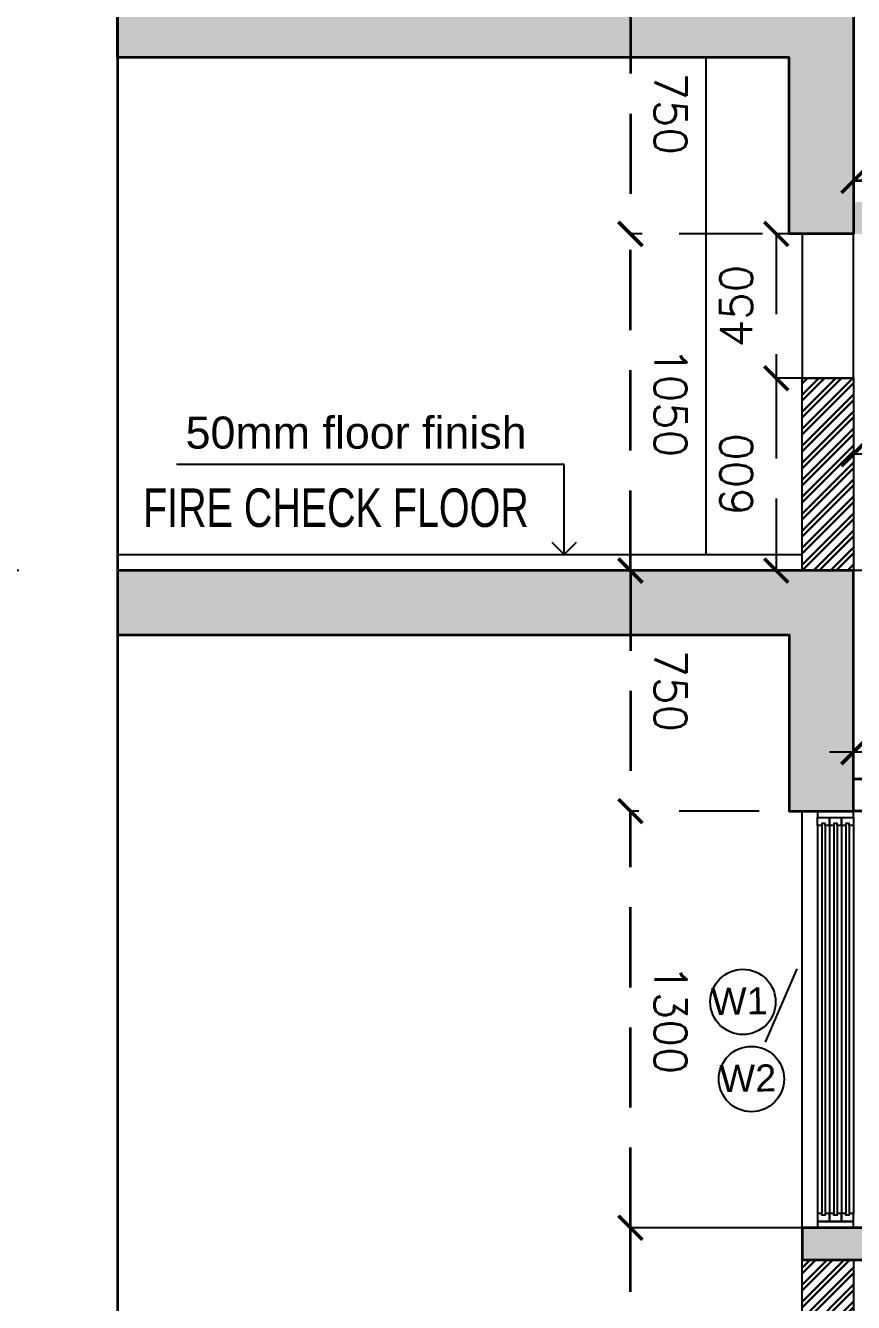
# Model space of a CAD drawing. Header units: millimetres. Extents: x 1066295 to 1300022, y -5734212 to -5454663.
# Drawn here: x 1190936 to 1193517, y -5492276 to -5488293 of the extents above; entities that cross this region are included whole.
import ezdxf
from ezdxf.enums import TextEntityAlignment as Align

# ---------------------------------------------------------------- set-up
doc = ezdxf.new("R2010")
doc.units = ezdxf.units.MM
doc.header["$LTSCALE"] = 1000
doc.header["$MEASUREMENT"] = 0
for name, pattern in [('AUDIT_D_120904163729-0', [0]), ('T9_PROFILE SECTIONS$0$HIDDEN', [0.375, 0.25, -0.125]), ('T9_PROFILE SECTIONS$0$HIDDEN2', [0.1875, 0.125, -0.0625]), ('T9_PROFILE SECTIONS$0$T10(T7 IS SIMILAR BUT MIRROR) - DIMENSION & TEXTING$0$HIDDEN', [0.375, 0.25, -0.125]), ('T9_PROFILE SECTIONS$0$T8_PROFILE SECTIONS$0$AUDIT_D_120904163729-0', [0]), ('T9_PROFILE SECTIONS$0$T8_PROFILE SECTIONS$0$HIDDEN', [0.375, 0.25, -0.125])]:
    doc.linetypes.add(name, pattern=pattern)
doc.layers.get('0').update_dxf_attribs({"linetype": 'AUDIT_D_120904163729-0'})
for name, color, linetype in [('T9_PROFILE SECTIONS$0$LEVEL', 7, 'Continuous'), ('T9_PROFILE SECTIONS$0$T10(T7 IS SIMILAR BUT MIRROR) - DIMENSION & TEXTING$0$A-DIMENSIONS', 2, 'T9_PROFILE SECTIONS$0$T10(T7 IS SIMILAR BUT MIRROR) - DIMENSION & TEXTING$0$HIDDEN'), ('T9_PROFILE SECTIONS$0$T8_PROFILE SECTIONS$0$a-ele', 8, 'Continuous'), ('T9_PROFILE SECTIONS$0$T8_PROFILE SECTIONS$0$a-wall', 6, 'Continuous'), ('T9_PROFILE SECTIONS$0$T8_PROFILE SECTIONS$0$a-window', 5, 'Continuous'), ('T9_PROFILE SECTIONS$0$T8_PROFILE SECTIONS$0$Elev 01', 8, 'Continuous'), ('T9_PROFILE SECTIONS$0$T8_PROFILE SECTIONS$0$F.F.L', 36, 'Continuous'), ('T9_PROFILE SECTIONS$0$T8_PROFILE SECTIONS$0$HATCH 150', 8, 'Continuous'), ('T9_PROFILE SECTIONS$0$T8_PROFILE SECTIONS$0$Leader', 2, 'T9_PROFILE SECTIONS$0$T8_PROFILE SECTIONS$0$AUDIT_D_120904163729-0'), ('T9_PROFILE SECTIONS$0$T8_PROFILE SECTIONS$0$TEXT ROOM', 7, 'Continuous'), ('T9_PROFILE SECTIONS$0$T8_PROFILE SECTIONS$0$TYPICAL UNITS$0$a-door-no', 104, 'Continuous')]:
    doc.layers.add(name, color=color, linetype=linetype)
for name, color, linetype, lineweight in [('T9_PROFILE SECTIONS$0$T8_PROFILE SECTIONS$0$A-DIMENSION', 2, 'Continuous', 35), ('T9_PROFILE SECTIONS$0$T8_PROFILE SECTIONS$0$A-SLAB', 3, 'Continuous', 35), ('T9_PROFILE SECTIONS$0$T8_PROFILE SECTIONS$0$a-Text', 4, 'Continuous', 0), ('T9_PROFILE SECTIONS$0$T8_PROFILE SECTIONS$0$NON-STRUCT -150', 230, 'Continuous', 30), ('T9_PROFILE SECTIONS$0$T8_PROFILE SECTIONS$0$R0-18-10-2014-T1-1st Podium Floor Plan$0$Text', 7, 'Continuous', 0)]:
    doc.layers.add(name, color=color, linetype=linetype, lineweight=lineweight)
doc.styles.add('T9_PROFILE SECTIONS$0$Romans 1', font='romans.shx', dxfattribs={"height": 100})
doc.styles.add('T9_PROFILE SECTIONS$0$T8_PROFILE SECTIONS$0$ARIAL ARROW', font='arial.ttf')
doc.styles.add('T9_PROFILE SECTIONS$0$T8_PROFILE SECTIONS$0$Romans 1', font='romans.shx', dxfattribs={"height": 100})
doc.styles.add('T9_PROFILE SECTIONS$0$T8_PROFILE SECTIONS$0$RSP_TXT 500', font='swisscl.ttf', dxfattribs={"height": 250})
doc.styles.add('T9_PROFILE SECTIONS$0$T8_PROFILE SECTIONS$0$TYPICAL UNITS$0$LODHA STANDERD', font='sanss___.ttf')
doc.dimstyles.new('T9_PROFILE SECTIONS$0$ALPINE S', dxfattribs={"dimscale": 0, "dimtxt": 100, "dimasz": 75, "dimexe": 0, "dimexo": 0, "dimgap": 75, "dimtad": 1, "dimdec": 0, "dimzin": 0, "dimdsep": 46, "dimtxsty": 'T9_PROFILE SECTIONS$0$Romans 1', "dimblk": 'T9_PROFILE SECTIONS$0$_ArchTick', "dimcen": 0.09, "dimclrd": 256, "dimclre": 256, "dimclrt": 7, "dimadec": 0, "dimazin": 0, "dimtfac": 1, "dimtdec": 0, "dimtofl": 0, "dimtmove": 1, "dimatfit": 0, "dimldrblk": 'T9_PROFILE SECTIONS$0$_Open90', "dimfxl": 1, "dimtolj": 1, "dimtzin": 0, "dimarcsym": 0})
doc.dimstyles.new('T9_PROFILE SECTIONS$0$T8_PROFILE SECTIONS$0$ALPINE S', dxfattribs={"dimscale": 0, "dimtxt": 100, "dimasz": 75, "dimexe": 0, "dimexo": 0, "dimgap": 75, "dimtad": 1, "dimdec": 0, "dimzin": 0, "dimdsep": 46, "dimtxsty": 'T9_PROFILE SECTIONS$0$T8_PROFILE SECTIONS$0$Romans 1', "dimblk": 'T9_PROFILE SECTIONS$0$T8_PROFILE SECTIONS$0$_ArchTick', "dimcen": 0.09, "dimclrd": 256, "dimclre": 256, "dimclrt": 7, "dimadec": 0, "dimazin": 0, "dimtfac": 1, "dimtdec": 0, "dimtofl": 0, "dimtmove": 1, "dimatfit": 0, "dimldrblk": 'T9_PROFILE SECTIONS$0$T8_PROFILE SECTIONS$0$_Open90', "dimfxl": 1, "dimtolj": 1, "dimtzin": 0, "dimarcsym": 0})

# ---------------------------------------------------------------- blocks, each defined once
blk = doc.blocks.new('T9_PROFILE SECTIONS$0$T8_PROFILE SECTIONS$0$_ArchTick')
at = {"color": 0, "linetype": 'ByBlock', "const_width": 0.15}
blk.add_lwpolyline([(-0.5, -0.5), (0.5, 0.5)], dxfattribs=at)
blk = doc.blocks.new('*D665')
at = {"layer": 'T9_PROFILE SECTIONS$0$T8_PROFILE SECTIONS$0$A-DIMENSION', "linetype": 'T9_PROFILE SECTIONS$0$T8_PROFILE SECTIONS$0$HIDDEN', "lineweight": -2, "transparency": 16777216}
for p, q in [((-27769.3, 275611.7), (-28171.1, 275611.7)), ((-27635.6, 274661.7), (-28171.1, 274661.7))]:
    blk.add_line(p, q, dxfattribs=at)
at = {"layer": 'T9_PROFILE SECTIONS$0$T8_PROFILE SECTIONS$0$A-DIMENSION', "linetype": 'T9_PROFILE SECTIONS$0$T8_PROFILE SECTIONS$0$HIDDEN', "transparency": 16777216}
blk.add_line((-28171.1, 274661.7), (-28171.1, 275611.7), dxfattribs=at)
at = {"layer": 'T9_PROFILE SECTIONS$0$T8_PROFILE SECTIONS$0$A-DIMENSION', "linetype": 'ByBlock', "transparency": 16777216, "xscale": 75, "yscale": 75, "zscale": 75}
for p, rotation in [((-28171.1, 275611.7), 90), ((-28171.1, 274661.7), 270)]:
    blk.add_blockref('T9_PROFILE SECTIONS$0$T8_PROFILE SECTIONS$0$_ArchTick', p, dxfattribs=dict(at, rotation=rotation))
at = {"layer": 'T9_PROFILE SECTIONS$0$T8_PROFILE SECTIONS$0$A-DIMENSION', "color": 7, "linetype": 'ByBlock', "transparency": 16777216, "insert": (-28046.1, 275136.7), "char_height": 100, "attachment_point": 5, "rotation": 270, "style": 'T9_PROFILE SECTIONS$0$T8_PROFILE SECTIONS$0$Romans 1'}
blk.add_mtext('\\A1;950', dxfattribs=at)
blk = doc.blocks.new('T9_PROFILE SECTIONS$0$T8_PROFILE SECTIONS$0$_Open90')
at = {"color": 0, "linetype": 'ByBlock', "lineweight": -2}
for p, q in [((0, 0), (-1, 0)), ((-0.5, 0.5), (0, 0)), ((0, 0), (-0.5, -0.5))]:
    blk.add_line(p, q, dxfattribs=at)
blk = doc.blocks.new('*D666')
at = {"layer": 'T9_PROFILE SECTIONS$0$T8_PROFILE SECTIONS$0$A-DIMENSION', "linetype": 'T9_PROFILE SECTIONS$0$T8_PROFILE SECTIONS$0$HIDDEN', "lineweight": -2, "transparency": 16777216}
for p, q in [((-27769.3, 276911.7), (-28171.1, 276911.7)), ((-27635.5, 275611.7), (-28171.1, 275611.7))]:
    blk.add_line(p, q, dxfattribs=at)
at = {"layer": 'T9_PROFILE SECTIONS$0$T8_PROFILE SECTIONS$0$A-DIMENSION', "linetype": 'T9_PROFILE SECTIONS$0$T8_PROFILE SECTIONS$0$HIDDEN', "transparency": 16777216}
blk.add_line((-28171.1, 275611.7), (-28171.1, 276911.7), dxfattribs=at)
at = {"layer": 'T9_PROFILE SECTIONS$0$T8_PROFILE SECTIONS$0$A-DIMENSION', "linetype": 'ByBlock', "transparency": 16777216, "xscale": 75, "yscale": 75, "zscale": 75}
for p, rotation in [((-28171.1, 276911.7), 90), ((-28171.1, 275611.7), 270)]:
    blk.add_blockref('T9_PROFILE SECTIONS$0$T8_PROFILE SECTIONS$0$_ArchTick', p, dxfattribs=dict(at, rotation=rotation))
at = {"layer": 'T9_PROFILE SECTIONS$0$T8_PROFILE SECTIONS$0$A-DIMENSION', "color": 7, "linetype": 'ByBlock', "transparency": 16777216, "insert": (-28046.1, 276261.7), "char_height": 100, "attachment_point": 5, "rotation": 270, "style": 'T9_PROFILE SECTIONS$0$T8_PROFILE SECTIONS$0$Romans 1'}
blk.add_mtext('\\A1;1300', dxfattribs=at)
blk = doc.blocks.new('*D667')
at = {"layer": 'T9_PROFILE SECTIONS$0$T8_PROFILE SECTIONS$0$A-DIMENSION', "linetype": 'T9_PROFILE SECTIONS$0$T8_PROFILE SECTIONS$0$HIDDEN', "lineweight": -2, "transparency": 16777216}
for p, q in [((-27769.3, 274661.7), (-28171.1, 274661.7)), ((-27769.3, 273911.7), (-28171.1, 273911.7))]:
    blk.add_line(p, q, dxfattribs=at)
at = {"layer": 'T9_PROFILE SECTIONS$0$T8_PROFILE SECTIONS$0$A-DIMENSION', "linetype": 'T9_PROFILE SECTIONS$0$T8_PROFILE SECTIONS$0$HIDDEN', "transparency": 16777216}
blk.add_line((-28171.1, 274661.7), (-28171.1, 273911.7), dxfattribs=at)
at = {"layer": 'T9_PROFILE SECTIONS$0$T8_PROFILE SECTIONS$0$A-DIMENSION', "linetype": 'ByBlock', "transparency": 16777216, "xscale": 75, "yscale": 75, "zscale": 75}
for p, rotation in [((-28171.1, 274661.7), 90), ((-28171.1, 273911.7), 270)]:
    blk.add_blockref('T9_PROFILE SECTIONS$0$T8_PROFILE SECTIONS$0$_ArchTick', p, dxfattribs=dict(at, rotation=rotation))
at = {"layer": 'T9_PROFILE SECTIONS$0$T8_PROFILE SECTIONS$0$A-DIMENSION', "color": 7, "linetype": 'ByBlock', "transparency": 16777216, "insert": (-28046.1, 274286.7), "char_height": 100, "attachment_point": 5, "rotation": 270, "style": 'T9_PROFILE SECTIONS$0$T8_PROFILE SECTIONS$0$Romans 1'}
blk.add_mtext('\\A1;750', dxfattribs=at)
blk = doc.blocks.new('T9_PROFILE SECTIONS$0$T8_PROFILE SECTIONS$0$TYPICAL UNITS$0$B-flat-33')
at = {"layer": 'T9_PROFILE SECTIONS$0$T8_PROFILE SECTIONS$0$TYPICAL UNITS$0$a-door-no'}
blk.add_ellipse((14107.6, 1401.5), major_axis=(0, -181), ratio=0.999989, dxfattribs=at)
at = {"layer": 'T9_PROFILE SECTIONS$0$T8_PROFILE SECTIONS$0$TYPICAL UNITS$0$a-door-no', "style": 'T9_PROFILE SECTIONS$0$T8_PROFILE SECTIONS$0$TYPICAL UNITS$0$LODHA STANDERD', "oblique": 0.00002, "width": 0.999989}
blk.add_attdef('OP1', text='', height=150, rotation=0.75922, dxfattribs=at).set_placement((14117, 1331.6), align=Align.CENTER)
blk = doc.blocks.new('*D668')
at = {"layer": 'T9_PROFILE SECTIONS$0$T8_PROFILE SECTIONS$0$A-DIMENSION', "linetype": 'T9_PROFILE SECTIONS$0$T8_PROFILE SECTIONS$0$HIDDEN', "lineweight": -2, "transparency": 16777216}
for p, q in [((-27475.5, 274011.7), (-27475.5, 274077.2)), ((-27275.5, 274011.7), (-27275.5, 274077.2))]:
    blk.add_line(p, q, dxfattribs=at)
at = {"layer": 'T9_PROFILE SECTIONS$0$T8_PROFILE SECTIONS$0$A-DIMENSION', "linetype": 'T9_PROFILE SECTIONS$0$T8_PROFILE SECTIONS$0$HIDDEN', "transparency": 16777216}
blk.add_line((-27275.5, 274077.2), (-27475.5, 274077.2), dxfattribs=at)
at = {"layer": 'T9_PROFILE SECTIONS$0$T8_PROFILE SECTIONS$0$A-DIMENSION', "linetype": 'ByBlock', "transparency": 16777216, "xscale": 75, "yscale": 75, "zscale": 75, "rotation": 180}
blk.add_blockref('T9_PROFILE SECTIONS$0$T8_PROFILE SECTIONS$0$_ArchTick', (-27475.5, 274077.2), dxfattribs=at)
at = {"layer": 'T9_PROFILE SECTIONS$0$T8_PROFILE SECTIONS$0$A-DIMENSION', "linetype": 'ByBlock', "transparency": 16777216, "xscale": 75, "yscale": 75, "zscale": 75}
blk.add_blockref('T9_PROFILE SECTIONS$0$T8_PROFILE SECTIONS$0$_ArchTick', (-27275.5, 274077.2), dxfattribs=at)
at = {"layer": 'T9_PROFILE SECTIONS$0$T8_PROFILE SECTIONS$0$A-DIMENSION', "color": 7, "linetype": 'ByBlock', "transparency": 16777216, "insert": (-27329.6, 274136.7), "char_height": 100, "attachment_point": 5, "style": 'T9_PROFILE SECTIONS$0$T8_PROFILE SECTIONS$0$Romans 1'}
blk.add_mtext('\\A1;200', dxfattribs=at)
blk = doc.blocks.new('*D670')
at = {"layer": 'T9_PROFILE SECTIONS$0$T8_PROFILE SECTIONS$0$A-DIMENSION', "linetype": 'T9_PROFILE SECTIONS$0$T8_PROFILE SECTIONS$0$HIDDEN', "lineweight": -2, "transparency": 16777216}
for p, q in [((-27475.5, 275511.7), (-27475.5, 275309.8)), ((-27275.5, 275511.7), (-27275.5, 275309.8))]:
    blk.add_line(p, q, dxfattribs=at)
at = {"layer": 'T9_PROFILE SECTIONS$0$T8_PROFILE SECTIONS$0$A-DIMENSION', "linetype": 'T9_PROFILE SECTIONS$0$T8_PROFILE SECTIONS$0$HIDDEN', "transparency": 16777216}
blk.add_line((-27275.5, 275309.8), (-27475.5, 275309.8), dxfattribs=at)
at = {"layer": 'T9_PROFILE SECTIONS$0$T8_PROFILE SECTIONS$0$A-DIMENSION', "linetype": 'ByBlock', "transparency": 16777216, "xscale": 75, "yscale": 75, "zscale": 75, "rotation": 180}
blk.add_blockref('T9_PROFILE SECTIONS$0$T8_PROFILE SECTIONS$0$_ArchTick', (-27475.5, 275309.8), dxfattribs=at)
at = {"layer": 'T9_PROFILE SECTIONS$0$T8_PROFILE SECTIONS$0$A-DIMENSION', "linetype": 'ByBlock', "transparency": 16777216, "xscale": 75, "yscale": 75, "zscale": 75}
blk.add_blockref('T9_PROFILE SECTIONS$0$T8_PROFILE SECTIONS$0$_ArchTick', (-27275.5, 275309.8), dxfattribs=at)
at = {"layer": 'T9_PROFILE SECTIONS$0$T8_PROFILE SECTIONS$0$A-DIMENSION', "color": 7, "linetype": 'ByBlock', "transparency": 16777216, "insert": (-27307.9, 275372.5), "char_height": 100, "attachment_point": 5, "style": 'T9_PROFILE SECTIONS$0$T8_PROFILE SECTIONS$0$Romans 1'}
blk.add_mtext('\\A1;200', dxfattribs=at)
blk = doc.blocks.new('*D731')
at = {"layer": 'T9_PROFILE SECTIONS$0$T8_PROFILE SECTIONS$0$A-DIMENSION', "linetype": 'T9_PROFILE SECTIONS$0$T8_PROFILE SECTIONS$0$HIDDEN', "lineweight": -2, "transparency": 16777216}
for p, q in [((1194968.9, -5487595.1), (1194567.1, -5487595.1)), ((1194968.9, -5488345.1), (1194567.1, -5488345.1))]:
    blk.add_line(p, q, dxfattribs=at)
at = {"layer": 'T9_PROFILE SECTIONS$0$T8_PROFILE SECTIONS$0$A-DIMENSION', "linetype": 'T9_PROFILE SECTIONS$0$T8_PROFILE SECTIONS$0$HIDDEN', "transparency": 16777216}
blk.add_line((1194567.1, -5487595.1), (1194567.1, -5488345.1), dxfattribs=at)
at = {"layer": 'T9_PROFILE SECTIONS$0$T8_PROFILE SECTIONS$0$A-DIMENSION', "linetype": 'ByBlock', "transparency": 16777216, "xscale": 75, "yscale": 75, "zscale": 75}
for p, rotation in [((1194567.1, -5487595.1), 89.99999999999997), ((1194567.1, -5488345.1), 270)]:
    blk.add_blockref('T9_PROFILE SECTIONS$0$T8_PROFILE SECTIONS$0$_ArchTick', p, dxfattribs=dict(at, rotation=rotation))
at = {"layer": 'T9_PROFILE SECTIONS$0$T8_PROFILE SECTIONS$0$A-DIMENSION', "color": 7, "linetype": 'ByBlock', "transparency": 16777216, "insert": (1194692.1, -5487970.1), "char_height": 100, "attachment_point": 5, "rotation": 270, "style": 'T9_PROFILE SECTIONS$0$T8_PROFILE SECTIONS$0$Romans 1'}
blk.add_mtext('\\A1;750', dxfattribs=at)
blk = doc.blocks.new('*D732')
at = {"layer": 'T9_PROFILE SECTIONS$0$T8_PROFILE SECTIONS$0$A-DIMENSION', "linetype": 'T9_PROFILE SECTIONS$0$T8_PROFILE SECTIONS$0$HIDDEN', "lineweight": -2, "transparency": 16777216}
for p, q in [((1194978.6, -5486545.1), (1194567.1, -5486545.1)), ((1194968.9, -5487595.1), (1194567.1, -5487595.1))]:
    blk.add_line(p, q, dxfattribs=at)
at = {"layer": 'T9_PROFILE SECTIONS$0$T8_PROFILE SECTIONS$0$A-DIMENSION', "linetype": 'T9_PROFILE SECTIONS$0$T8_PROFILE SECTIONS$0$HIDDEN', "transparency": 16777216}
blk.add_line((1194567.1, -5487595.1), (1194567.1, -5486545.1), dxfattribs=at)
at = {"layer": 'T9_PROFILE SECTIONS$0$T8_PROFILE SECTIONS$0$A-DIMENSION', "linetype": 'ByBlock', "transparency": 16777216, "xscale": 75, "yscale": 75, "zscale": 75}
for p, rotation in [((1194567.1, -5486545.1), 89.99999999999997), ((1194567.1, -5487595.1), 270)]:
    blk.add_blockref('T9_PROFILE SECTIONS$0$T8_PROFILE SECTIONS$0$_ArchTick', p, dxfattribs=dict(at, rotation=rotation))
at = {"layer": 'T9_PROFILE SECTIONS$0$T8_PROFILE SECTIONS$0$A-DIMENSION', "color": 7, "linetype": 'ByBlock', "transparency": 16777216, "insert": (1194692.1, -5487070.1), "char_height": 100, "attachment_point": 5, "rotation": 270, "style": 'T9_PROFILE SECTIONS$0$T8_PROFILE SECTIONS$0$Romans 1'}
blk.add_mtext('\\A1;1050', dxfattribs=at)
blk = doc.blocks.new('T9_PROFILE SECTIONS$0$_ArchTick')
at = {"color": 0, "linetype": 'ByBlock', "const_width": 0.15}
blk.add_lwpolyline([(-0.5, -0.5), (0.5, 0.5)], dxfattribs=at)
blk = doc.blocks.new('*D733')
at = {"layer": 'T9_PROFILE SECTIONS$0$T10(T7 IS SIMILAR BUT MIRROR) - DIMENSION & TEXTING$0$A-DIMENSIONS', "linetype": 'T9_PROFILE SECTIONS$0$HIDDEN', "lineweight": -2, "transparency": 16777216}
for p, q in [((1195262.7, -5486995.1), (1195022, -5486995.1)), ((1195262.7, -5487595.1), (1195022, -5487595.1))]:
    blk.add_line(p, q, dxfattribs=at)
at = {"layer": 'T9_PROFILE SECTIONS$0$T10(T7 IS SIMILAR BUT MIRROR) - DIMENSION & TEXTING$0$A-DIMENSIONS', "lineweight": -2, "transparency": 16777216}
blk.add_line((1195022, -5486995.1), (1195022, -5487595.1), dxfattribs=at)
at = {"layer": 'T9_PROFILE SECTIONS$0$T10(T7 IS SIMILAR BUT MIRROR) - DIMENSION & TEXTING$0$A-DIMENSIONS', "linetype": 'ByBlock', "lineweight": -2, "transparency": 16777216, "xscale": 75, "yscale": 75, "zscale": 75}
for p, rotation in [((1195022, -5486995.1), 90), ((1195022, -5487595.1), 270)]:
    blk.add_blockref('T9_PROFILE SECTIONS$0$_ArchTick', p, dxfattribs=dict(at, rotation=rotation))
at = {"layer": 'T9_PROFILE SECTIONS$0$T10(T7 IS SIMILAR BUT MIRROR) - DIMENSION & TEXTING$0$A-DIMENSIONS', "color": 7, "linetype": 'ByBlock', "transparency": 16777216, "insert": (1194897, -5487295.1), "char_height": 100, "attachment_point": 5, "rotation": 90, "style": 'T9_PROFILE SECTIONS$0$Romans 1', "bg_fill": 3, "box_fill_scale": 1.25, "bg_fill_color": 256, "bg_fill_true_color": 13158600, "bg_fill_transparency": 0}
blk.add_mtext('\\A1;600', dxfattribs=at)
blk = doc.blocks.new('T9_PROFILE SECTIONS$0$_Open90')
at = {"color": 0, "linetype": 'ByBlock', "lineweight": -2}
for p, q in [((0, 0), (-1, 0)), ((-0.5, 0.5), (0, 0)), ((0, 0), (-0.5, -0.5))]:
    blk.add_line(p, q, dxfattribs=at)
blk = doc.blocks.new('*D734')
at = {"layer": 'T9_PROFILE SECTIONS$0$T10(T7 IS SIMILAR BUT MIRROR) - DIMENSION & TEXTING$0$A-DIMENSIONS', "linetype": 'T9_PROFILE SECTIONS$0$HIDDEN', "lineweight": -2, "transparency": 16777216}
for p, q in [((1195102.7, -5486545.1), (1195022, -5486545.1)), ((1195102.7, -5486995.1), (1195022, -5486995.1))]:
    blk.add_line(p, q, dxfattribs=at)
at = {"layer": 'T9_PROFILE SECTIONS$0$T10(T7 IS SIMILAR BUT MIRROR) - DIMENSION & TEXTING$0$A-DIMENSIONS', "lineweight": -2, "transparency": 16777216}
blk.add_line((1195022, -5486545.1), (1195022, -5486995.1), dxfattribs=at)
at = {"layer": 'T9_PROFILE SECTIONS$0$T10(T7 IS SIMILAR BUT MIRROR) - DIMENSION & TEXTING$0$A-DIMENSIONS', "linetype": 'ByBlock', "lineweight": -2, "transparency": 16777216, "xscale": 75, "yscale": 75, "zscale": 75}
for p, rotation in [((1195022, -5486545.1), 90), ((1195022, -5486995.1), 270)]:
    blk.add_blockref('T9_PROFILE SECTIONS$0$_ArchTick', p, dxfattribs=dict(at, rotation=rotation))
at = {"layer": 'T9_PROFILE SECTIONS$0$T10(T7 IS SIMILAR BUT MIRROR) - DIMENSION & TEXTING$0$A-DIMENSIONS', "color": 7, "linetype": 'ByBlock', "transparency": 16777216, "insert": (1194897, -5486770.1), "char_height": 100, "attachment_point": 5, "rotation": 90, "style": 'T9_PROFILE SECTIONS$0$Romans 1', "bg_fill": 3, "box_fill_scale": 1.25, "bg_fill_color": 256, "bg_fill_true_color": 13158600, "bg_fill_transparency": 0}
blk.add_mtext('\\A1;450', dxfattribs=at)
blk = doc.blocks.new('*D735')
at = {"layer": 'T9_PROFILE SECTIONS$0$T10(T7 IS SIMILAR BUT MIRROR) - DIMENSION & TEXTING$0$A-DIMENSIONS', "linetype": 'T9_PROFILE SECTIONS$0$HIDDEN', "lineweight": -2, "transparency": 16777216}
for p, q in [((1195262.7, -5486995.1), (1195262.7, -5487231.7)), ((1195462.7, -5486995.1), (1195462.7, -5487231.7))]:
    blk.add_line(p, q, dxfattribs=at)
at = {"layer": 'T9_PROFILE SECTIONS$0$T10(T7 IS SIMILAR BUT MIRROR) - DIMENSION & TEXTING$0$A-DIMENSIONS', "lineweight": -2, "transparency": 16777216}
for p, q in [((1195462.7, -5487231.7), (1195262.7, -5487231.7)), ((1195362.7, -5487231.7), (1195366.5, -5487494.2)), ((1195366.5, -5487494.2), (1195773.6, -5487494.2))]:
    blk.add_line(p, q, dxfattribs=at)
at = {"layer": 'T9_PROFILE SECTIONS$0$T10(T7 IS SIMILAR BUT MIRROR) - DIMENSION & TEXTING$0$A-DIMENSIONS', "linetype": 'ByBlock', "lineweight": -2, "transparency": 16777216, "xscale": 75, "yscale": 75, "zscale": 75, "rotation": 180}
blk.add_blockref('T9_PROFILE SECTIONS$0$_ArchTick', (1195262.7, -5487231.7), dxfattribs=at)
at = {"layer": 'T9_PROFILE SECTIONS$0$T10(T7 IS SIMILAR BUT MIRROR) - DIMENSION & TEXTING$0$A-DIMENSIONS', "color": 7, "linetype": 'ByBlock', "transparency": 16777216, "insert": (1195570, -5487369.2), "char_height": 100, "attachment_point": 5, "style": 'T9_PROFILE SECTIONS$0$Romans 1', "bg_fill": 3, "box_fill_scale": 1.25, "bg_fill_color": 256, "bg_fill_true_color": 13158600, "bg_fill_transparency": 0}
blk.add_mtext('\\A1;200', dxfattribs=at)
at = {"layer": 'T9_PROFILE SECTIONS$0$T10(T7 IS SIMILAR BUT MIRROR) - DIMENSION & TEXTING$0$A-DIMENSIONS', "linetype": 'ByBlock', "lineweight": -2, "transparency": 16777216, "xscale": 75, "yscale": 75, "zscale": 75}
blk.add_blockref('T9_PROFILE SECTIONS$0$_ArchTick', (1195462.7, -5487231.7), dxfattribs=at)
blk = doc.blocks.new('*D737')
at = {"layer": 'T9_PROFILE SECTIONS$0$T10(T7 IS SIMILAR BUT MIRROR) - DIMENSION & TEXTING$0$A-DIMENSIONS', "lineweight": -2, "transparency": 16777216}
for p, q in [((1195362.7, -5488161.2), (1195411.5, -5487998.7)), ((1195411.5, -5487998.7), (1195818.6, -5487998.7)), ((1195262.7, -5488161.2), (1195187.7, -5488161.2)), ((1195462.7, -5488161.2), (1195262.7, -5488161.2)), ((1195462.7, -5488161.2), (1195537.7, -5488161.2))]:
    blk.add_line(p, q, dxfattribs=at)
at = {"layer": 'T9_PROFILE SECTIONS$0$T10(T7 IS SIMILAR BUT MIRROR) - DIMENSION & TEXTING$0$A-DIMENSIONS', "linetype": 'T9_PROFILE SECTIONS$0$HIDDEN', "lineweight": -2, "transparency": 16777216}
for p, q in [((1195262.7, -5488245.1), (1195262.7, -5488161.2)), ((1195462.7, -5488245.1), (1195462.7, -5488161.2))]:
    blk.add_line(p, q, dxfattribs=at)
at = {"layer": 'T9_PROFILE SECTIONS$0$T10(T7 IS SIMILAR BUT MIRROR) - DIMENSION & TEXTING$0$A-DIMENSIONS', "linetype": 'ByBlock', "lineweight": -2, "transparency": 16777216, "xscale": 75, "yscale": 75, "zscale": 75}
blk.add_blockref('T9_PROFILE SECTIONS$0$_ArchTick', (1195262.7, -5488161.2), dxfattribs=at)
at = {"layer": 'T9_PROFILE SECTIONS$0$T10(T7 IS SIMILAR BUT MIRROR) - DIMENSION & TEXTING$0$A-DIMENSIONS', "linetype": 'ByBlock', "lineweight": -2, "transparency": 16777216, "xscale": 75, "yscale": 75, "zscale": 75, "rotation": 180}
blk.add_blockref('T9_PROFILE SECTIONS$0$_ArchTick', (1195462.7, -5488161.2), dxfattribs=at)
at = {"layer": 'T9_PROFILE SECTIONS$0$T10(T7 IS SIMILAR BUT MIRROR) - DIMENSION & TEXTING$0$A-DIMENSIONS', "color": 7, "linetype": 'ByBlock', "transparency": 16777216, "insert": (1195615, -5487873.7), "char_height": 100, "attachment_point": 5, "style": 'T9_PROFILE SECTIONS$0$Romans 1', "bg_fill": 3, "box_fill_scale": 1.25, "bg_fill_color": 256, "bg_fill_true_color": 13158600, "bg_fill_transparency": 0}
blk.add_mtext('\\A1;200', dxfattribs=at)
blk = doc.blocks.new('T9_PROFILE SECTIONS$0$T8_PROFILE SECTIONS$0$RG')
at = {"layer": 'T9_PROFILE SECTIONS$0$T8_PROFILE SECTIONS$0$HATCH 150'}
h = blk.add_hatch(dxfattribs=at)
h.set_pattern_fill('ACET-2D-AR-SAND', color=8, scale=10, angle=360)
h.set_pattern_definition([(37.5, (-5699349.478, -1166803.166), (-9.539291593, 12.431846842), [0, -15.2, 0, -17, 0, -16.25]), (7.5, (-5699349.478, -1166803.166), (-3.35060735, 25.45038959), [0, -8.2, 0, -13.7, 0, -5.25]), (327.5, (-5699361.778, -1166803.166), (9.01588743, 14.15210846), [0, -5, 0, -18, 0, -23.5]), (317.5, (-5699361.778, -1166803.166), (18.09230576, 19.74428708), [0, -2.5, 0, -11.8, 0, -13.5])])
h.paths.add_polyline_path([(-27275.5, 275611.7), (-27635.6, 275611.7), (-27635.6, 275511.7), (-27275.5, 275511.7)])
h.paths.add_polyline_path([(-27475.5, 274011.7), (-27275.5, 274011.7), (-27275.5, 273911.7), (-27475.5, 273911.7)])
h = blk.add_hatch(color=8, dxfattribs=at)
h.dxf.hatch_style = 1
h.paths.add_polyline_path([(-29770.4, 274661.7), (-27475.5, 274661.8), (-27475.5, 273911.7), (-27675.5, 273911.7), (-27675.5, 274461.7), (-29770.4, 274461.7)])
at = {"layer": 'T9_PROFILE SECTIONS$0$T8_PROFILE SECTIONS$0$NON-STRUCT -150'}
h = blk.add_hatch(dxfattribs=at)
h.set_pattern_fill('ACET-2D-ANSI32', color=8, scale=100, angle=360)
h.set_pattern_definition([(45, (-5699349.478, -1166803.166), (-26.5165043, 26.5165043), []), (45, (-5699331.8, -1166803.166), (-26.5165043, 26.5165043), [])])
h.paths.add_polyline_path([(-27475.5, 274661.8), (-27635.6, 274661.8), (-27635.6, 275511.7), (-27475.5, 275511.7)])
at = {"layer": 'T9_PROFILE SECTIONS$0$T8_PROFILE SECTIONS$0$a-ele'}
blk.add_lwpolyline([(-27635.7, 275611.7), (-27635.7, 276911.7)], dxfattribs=at)
at = {"layer": 'T9_PROFILE SECTIONS$0$T8_PROFILE SECTIONS$0$A-SLAB', "linetype": 'ByBlock'}
for points in [[(-27275.5, 275611.7), (-27635.6, 275611.7), (-27635.6, 275511.7), (-27275.5, 275511.7)], [(-29770.4, 274661.7), (-27475.5, 274661.8), (-27475.5, 273911.7), (-27675.5, 273911.7), (-27675.5, 274461.7), (-29770.4, 274461.7)]]:
    blk.add_lwpolyline(points, close=True, dxfattribs=at)
at = {"layer": 'T9_PROFILE SECTIONS$0$T8_PROFILE SECTIONS$0$a-wall', "linetype": 'ByBlock'}
blk.add_lwpolyline([(-27475.5, 274661.8), (-27635.6, 274661.8), (-27635.6, 275511.7), (-27475.5, 275511.7)], close=True, dxfattribs=at)
at = {"layer": 'T9_PROFILE SECTIONS$0$T8_PROFILE SECTIONS$0$a-window', "color": 1}
for p, q in [((-27588.1, 276866.7), (-27588.1, 275656.7)), ((-27550.6, 276866.7), (-27550.6, 275656.7)), ((-27550.6, 276866.7), (-27550.6, 275656.7)), ((-27513.1, 276866.7), (-27513.1, 275656.7))]:
    blk.add_line(p, q, dxfattribs=at)
at = {"layer": 'T9_PROFILE SECTIONS$0$T8_PROFILE SECTIONS$0$a-window', "color": 5}
for p, q in [((-27573.9, 276866.7), (-27573.9, 275656.7)), ((-27563.9, 276866.7), (-27563.9, 275656.7)), ((-27536.4, 276866.7), (-27536.4, 275656.7)), ((-27526.4, 276866.7), (-27526.4, 275656.7))]:
    blk.add_line(p, q, dxfattribs=at)
at = {"layer": 'T9_PROFILE SECTIONS$0$T8_PROFILE SECTIONS$0$a-window', "color": 250}
for p, q in [((-27498.9, 276866.7), (-27498.9, 275656.7)), ((-27488.9, 276866.7), (-27488.9, 275656.7)), ((-27475.6, 276866.7), (-27475.6, 275656.7))]:
    blk.add_line(p, q, dxfattribs=at)
at = {"layer": 'T9_PROFILE SECTIONS$0$T8_PROFILE SECTIONS$0$a-window', "color": 4}
for points in [[(-27475.6, 276891.7), (-27475.6, 276911.7), (-27588.1, 276911.7), (-27588.1, 276891.7)], [(-27573.9, 276866.7), (-27588.1, 276866.7), (-27588.1, 276891.7), (-27550.6, 276891.7), (-27550.6, 276866.7), (-27563.9, 276866.7), (-27563.9, 276872.7), (-27573.9, 276872.7)], [(-27536.4, 276866.7), (-27550.6, 276866.7), (-27550.6, 276891.7), (-27513.1, 276891.7), (-27513.1, 276866.7), (-27526.4, 276866.7), (-27526.4, 276872.7), (-27536.4, 276872.7)], [(-27498.9, 276866.7), (-27513.1, 276866.7), (-27513.1, 276891.7), (-27475.6, 276891.7), (-27475.6, 276866.7), (-27488.9, 276866.7), (-27488.9, 276872.7), (-27498.9, 276872.7)], [(-27573.9, 275656.7), (-27588.1, 275656.7), (-27588.1, 275631.7), (-27550.6, 275631.7), (-27550.6, 275656.7), (-27563.9, 275656.7), (-27563.9, 275650.7), (-27573.9, 275650.7)], [(-27536.4, 275656.7), (-27550.6, 275656.7), (-27550.6, 275631.7), (-27513.1, 275631.7), (-27513.1, 275656.7), (-27526.4, 275656.7), (-27526.4, 275650.7), (-27536.4, 275650.7)], [(-27498.9, 275656.7), (-27513.1, 275656.7), (-27513.1, 275631.7), (-27475.6, 275631.7), (-27475.6, 275656.7), (-27488.9, 275656.7), (-27488.9, 275650.7), (-27498.9, 275650.7)], [(-27475.6, 275611.7), (-27475.6, 275631.7), (-27588.1, 275631.7), (-27588.1, 275611.7)]]:
    blk.add_lwpolyline(points, close=True, dxfattribs=at)
at = {"layer": 'T9_PROFILE SECTIONS$0$T8_PROFILE SECTIONS$0$TEXT ROOM', "ltscale": 0.1}
blk.add_line((-27750, 276191.1), (-27651.4, 276419.7), dxfattribs=at)
ref = blk.add_blockref('T9_PROFILE SECTIONS$0$T8_PROFILE SECTIONS$0$TYPICAL UNITS$0$B-flat-33', (-35755.7, 275527.9), dxfattribs=dict(at, xscale=0.5625, yscale=0.5625, zscale=0.5625))
ref.add_attrib('OP1', 'W1', dxfattribs={"layer": 'T9_PROFILE SECTIONS$0$T8_PROFILE SECTIONS$0$TYPICAL UNITS$0$a-door-no', "height": 84.37, "rotation": 0.7592, "style": 'T9_PROFILE SECTIONS$0$T8_PROFILE SECTIONS$0$TYPICAL UNITS$0$LODHA STANDERD', "oblique": 0, "width": 0.999989}).set_placement((-27830.7, 276276.7), align=Align.CENTER)
ref = blk.add_blockref('T9_PROFILE SECTIONS$0$T8_PROFILE SECTIONS$0$TYPICAL UNITS$0$B-flat-33', (-35729.2, 275287.4), dxfattribs=dict(at, xscale=0.5625, yscale=0.5625, zscale=0.5625))
ref.add_attrib('OP1', 'W2', dxfattribs={"layer": 'T9_PROFILE SECTIONS$0$T8_PROFILE SECTIONS$0$TYPICAL UNITS$0$a-door-no', "height": 84.37, "rotation": 0.7592, "style": 'T9_PROFILE SECTIONS$0$T8_PROFILE SECTIONS$0$TYPICAL UNITS$0$LODHA STANDERD', "oblique": 0, "width": 0.999989}).set_placement((-27804.2, 276036.2), align=Align.CENTER)
at = {"layer": 'T9_PROFILE SECTIONS$0$T8_PROFILE SECTIONS$0$A-DIMENSION', "linetype": 'ByBlock'}
for base, p1, p2, picture, middle in [((-28171.1, 276911.7), (-27635.5, 275611.7, 0), (-27769.3, 276911.7, 0), '*D666', (-28046.1, 276261.7)), ((-28171.1, 275611.7), (-27635.6, 274661.7, 0), (-27769.3, 275611.7, 0), '*D665', (-28046.1, 275136.7)), ((-28171.1, 273911.7), (-27769.3, 274661.7, 0), (-27769.3, 273911.7, 0), '*D667', (-28046.1, 274286.7))]:
    dim = blk.add_linear_dim(base=base, p1=p1, p2=p2, angle=90, dimstyle='T9_PROFILE SECTIONS$0$T8_PROFILE SECTIONS$0$ALPINE S', override={"dimscale": 1, "dimfxl": 5, "dimlwd": 65535, "dimarcsym": 1}, dxfattribs=at)
    dim.commit()
    dim.dimension.update_dxf_attribs({"geometry": picture, "text_midpoint": middle})
for base, p1, p2, picture, middle in [((-27475.5, 275309.8), (-27275.5, 275511.7, 0), (-27475.5, 275511.7), '*D670', (-27307.9, 275247.5)), ((-27475.5, 274077.2), (-27275.5, 274011.7, 0), (-27475.5, 274011.7), '*D668', (-27329.6, 274011.7))]:
    dim = blk.add_linear_dim(base=base, p1=p1, p2=p2, dimstyle='T9_PROFILE SECTIONS$0$T8_PROFILE SECTIONS$0$ALPINE S', override={"dimscale": 1, "dimfxl": 5, "dimlwd": 65535, "dimarcsym": 1}, dxfattribs=at)
    dim.commit()
    dim.dimension.update_dxf_attribs({"geometry": picture, "text_midpoint": middle, "dimtype": 128})
blk = doc.blocks.new('T9_PROFILE SECTIONS')
at = {"layer": 'T9_PROFILE SECTIONS$0$T8_PROFILE SECTIONS$0$HATCH 150'}
h = blk.add_hatch(color=8, dxfattribs=at)
h.dxf.hatch_style = 1
h.paths.add_polyline_path([(1195102.7047, -5487595.054), (1192967.7895, -5487595.054), (1192967.7895, -5487795.054), (1195062.7047, -5487795.054), (1195062.7047, -5488345.054), (1195262.7047, -5488345.054), (1195262.7047, -5487595.054)])
at = {"layer": 'T9_PROFILE SECTIONS$0$T8_PROFILE SECTIONS$0$NON-STRUCT -150'}
h = blk.add_hatch(dxfattribs=at)
h.set_pattern_fill('ANSI32', color=8, scale=100, angle=-90)
h.set_pattern_definition([(45, (-24658.763, 366982.668), (-26.5165043, 26.5165043), []), (45, (-24641.086, 366982.668), (-26.5165043, 26.5165043), [])])
h.paths.add_polyline_path([(1195262.7047, -5487595.054), (1195102.7047, -5487595.054), (1195102.7047, -5486995.0539), (1195262.7047, -5486995.0539)])
at = {"layer": 'T9_PROFILE SECTIONS$0$LEVEL', "color": 1, "linetype": 'T9_PROFILE SECTIONS$0$HIDDEN2', "ltscale": 5}
blk.add_line((1261097.5948, -5487595.054, -0.01), (1103452.4742, -5487595.054, -0.01), dxfattribs=at)
at = {"layer": 'T9_PROFILE SECTIONS$0$T8_PROFILE SECTIONS$0$A-SLAB', "linetype": 'ByBlock', "elevation": -0.0201}
blk.add_lwpolyline([(1192967.8099, -5456861.4791), (1192967.8099, -5503985.1991), (1192763.433, -5503985.1991), (1192763.433, -5504063.6586), (1193323.685, -5504063.6586), (1193323.685, -5504178.6955), (1192967.8099, -5504178.6955), (1192967.8099, -5545933.6618)], dxfattribs=at)
at = {"layer": 'T9_PROFILE SECTIONS$0$T8_PROFILE SECTIONS$0$A-SLAB', "linetype": 'ByBlock', "elevation": -0.01}
for points in [[(1195102.7047, -5487595.054), (1195102.7047, -5487595.054), (1192967.7895, -5487595.054), (1192967.7895, -5487795.054), (1195062.7047, -5487795.054), (1195062.7047, -5488345.054), (1195262.7047, -5488345.054), (1195262.7047, -5487595.054)], [(1195262.7047, -5488245.054), (1195462.7047, -5488245.054), (1195462.7047, -5488345.054), (1195262.7047, -5488345.054)]]:
    blk.add_lwpolyline(points, close=True, dxfattribs=at)
at = {"layer": 'T9_PROFILE SECTIONS$0$T8_PROFILE SECTIONS$0$a-wall', "linetype": 'ByBlock'}
blk.add_lwpolyline([(1195262.7047, -5487595.054), (1195102.7047, -5487595.054), (1195102.7047, -5486995.0539), (1195262.7047, -5486995.0539)], close=True, dxfattribs=at)
at = {"layer": 'T9_PROFILE SECTIONS$0$T8_PROFILE SECTIONS$0$Elev 01', "linetype": 'ByBlock'}
blk.add_lwpolyline([(1194802.7214, -5485995.054), (1194802.7214, -5487545.054)], dxfattribs=at)
blk.add_lwpolyline([(1195102.7047, -5486995.0539), (1195262.7047, -5486995.0539), (1195262.7047, -5486545.054), (1195102.7047, -5486545.054)], close=True, dxfattribs=at)
at = {"layer": 'T9_PROFILE SECTIONS$0$T8_PROFILE SECTIONS$0$F.F.L', "linetype": 'Continuous', "ltscale": 0.1}
blk.add_lwpolyline([(1192967.7895, -5487545.054), (1195102.7047, -5487545.054)], dxfattribs=at)
at = {"linetype": 'ByBlock'}
for p in [(1222738.2308, -5760456.7282, -0.01), (1222738.2308, -5765256.7282, -0.01)]:
    blk.add_blockref('T9_PROFILE SECTIONS$0$T8_PROFILE SECTIONS$0$RG', p, dxfattribs=at)
at = {"layer": 'T9_PROFILE SECTIONS$0$T8_PROFILE SECTIONS$0$a-Text', "insert": (1194250.198, -5487338.9472, 0.01), "char_height": 120, "width": 1408.968299, "attachment_point": 3, "style": 'T9_PROFILE SECTIONS$0$T8_PROFILE SECTIONS$0$RSP_TXT 500'}
blk.add_mtext('FIRE CHECK FLOOR', dxfattribs=at)
at = {"layer": 'T9_PROFILE SECTIONS$0$T8_PROFILE SECTIONS$0$R0-18-10-2014-T1-1st Podium Floor Plan$0$Text', "insert": (1194243.6252, -5487114.7381, 0.01), "char_height": 100, "width": 1133.401091, "attachment_point": 3, "style": 'T9_PROFILE SECTIONS$0$T8_PROFILE SECTIONS$0$ARIAL ARROW'}
blk.add_mtext('50mm floor finish   ', dxfattribs=at)
at = {"layer": 'T9_PROFILE SECTIONS$0$T8_PROFILE SECTIONS$0$A-DIMENSION', "linetype": 'ByBlock'}
for base, p1, p2, picture, middle in [((1194567.1057, -5486545.054, 0.01), (1194968.8898, -5487595.054, 0.01), (1194978.6155, -5486545.054, 0.01), '*D732', (1194692.1057, -5487070.054, 0.01)), ((1194567.1057, -5488345.054, 0.01), (1194968.8898, -5487595.054), (1194968.8898, -5488345.054), '*D731', (1194692.1057, -5487970.054, 0.01))]:
    dim = blk.add_linear_dim(base=base, p1=p1, p2=p2, angle=90, dimstyle='T9_PROFILE SECTIONS$0$T8_PROFILE SECTIONS$0$ALPINE S', override={"dimscale": 1, "dimfxl": 5, "dimlwd": 65535, "dimarcsym": 1}, dxfattribs=at)
    dim.commit()
    dim.dimension.update_dxf_attribs({"geometry": picture, "text_midpoint": middle})
at = {"layer": 'T9_PROFILE SECTIONS$0$T8_PROFILE SECTIONS$0$Leader'}
blk.add_leader([(1194360.2617, -5487545.054), (1194360.2617, -5487264.1345), (1193151.6431, -5487264.1345)], dimstyle='T9_PROFILE SECTIONS$0$T8_PROFILE SECTIONS$0$ALPINE S', override={"dimscale": 1, "dimtad": 0}, dxfattribs=at)
at = {"layer": 'T9_PROFILE SECTIONS$0$T10(T7 IS SIMILAR BUT MIRROR) - DIMENSION & TEXTING$0$A-DIMENSIONS', "linetype": 'ByBlock'}
dim = blk.add_linear_dim(base=(1195021.9533, -5487595.054, -0.01), p1=(1195262.7047, -5486995.0539), p2=(1195262.7047, -5487595.054), angle=90, dimstyle='T9_PROFILE SECTIONS$0$ALPINE S', override={"dimscale": 1, "dimfxl": 5, "dimtfill": 1, "dimarcsym": 1}, dxfattribs=at)
dim.commit()
dim.dimension.update_dxf_attribs({"geometry": '*D733', "text_midpoint": (1195021.9533, -5487295.0539, -0.01), "dimtype": 128})
dim = blk.add_linear_dim(base=(1195262.7047, -5488161.2101, -0.01), p1=(1195462.7047, -5488245.054, -0.01), p2=(1195262.7047, -5488245.054, -0.01), dimstyle='T9_PROFILE SECTIONS$0$ALPINE S', override={"dimscale": 1, "dimfxl": 5, "dimtfill": 1, "dimarcsym": 1}, dxfattribs=at)
dim.commit()
dim.dimension.update_dxf_attribs({"geometry": '*D737', "text_midpoint": (1195486.4547, -5487873.7101, -0.01)})
dim = blk.add_linear_dim(base=(1195021.9533, -5486995.0539, -0.01), p1=(1195102.7047, -5486545.054), p2=(1195102.7047, -5486995.0539), angle=90, dimstyle='T9_PROFILE SECTIONS$0$ALPINE S', override={"dimscale": 1, "dimfxl": 5, "dimtfill": 1, "dimarcsym": 1}, dxfattribs=at)
dim.commit()
dim.dimension.update_dxf_attribs({"geometry": '*D734', "text_midpoint": (1194896.9533, -5486770.0539, -0.01)})
dim = blk.add_linear_dim(base=(1195262.7047, -5487231.6682, -0.01), p1=(1195462.7047, -5486995.0539, -0.0201), p2=(1195262.7047, -5486995.0539, -0.0201), dimstyle='T9_PROFILE SECTIONS$0$ALPINE S', override={"dimscale": 1, "dimfxl": 5, "dimtfill": 1, "dimarcsym": 1}, dxfattribs=at)
dim.commit()
dim.dimension.update_dxf_attribs({"geometry": '*D735', "text_midpoint": (1195441.4547, -5487494.1682, -0.01), "dimtype": 128})

msp = doc.modelspace()

# ---------------------------------------------------------------- block references
at = {"linetype": 'ByBlock'}
msp.add_blockref('T9_PROFILE SECTIONS', (-1745.2, -2398.4, 0.4), dxfattribs=at)

doc.saveas('drawing.dxf')
